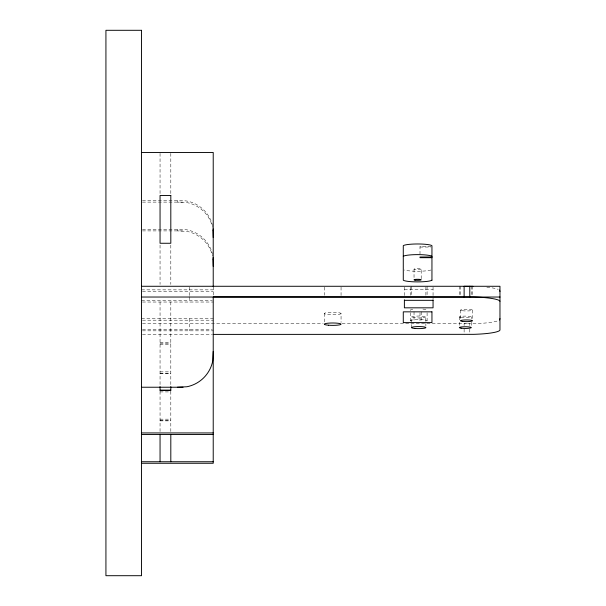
<?xml version="1.0" encoding="UTF-8"?>
<svg xmlns="http://www.w3.org/2000/svg" width="606" height="606" viewBox="0 0 606 606"><rect width="100%" height="100%" fill="white"/><g stroke="black" fill="none" stroke-linecap="round" stroke-linejoin="round"><path stroke-width="0.45" stroke-dasharray="3.03 2.27" d="M411.542 327.588L411.55 316.946L413.686 316.218L420.617 315.961L425.654 316.688L425.897 325.816M425.889 295.236L425.897 286.274M425.889 316.953L423.753 317.68L418.67 317.968L413.618 317.665L411.55 316.946M142.478 200.571L183.05 200.571L186.981 201.056A32.853 32.519 0 0 1 212.562 225.765M142.478 202.109L183.05 202.109L183.05 200.571M142.478 229.371L183.05 229.371L186.981 229.856A32.853 32.519 0 0 1 212.562 254.565M142.478 230.901L183.05 230.901L183.05 229.371M431.033 246.362L420.003 246.362L420.003 254.141M420.003 247.043L431.033 247.043M404.384 289.683L433.055 289.683M141.531 289.857L213.221 289.857M142.471 291.388L213.221 291.388M141.531 300.5L212.297 300.5M142.471 302.03L213.221 302.03M141.531 318.65L213.221 318.65M142.471 320.188L213.221 320.188M142.478 323.763L323.165 323.763M342.087 323.763L469.794 323.763L469.794 325.536M142.471 329.293L212.297 329.293M142.471 330.831L213.221 330.831M142.478 334.406L212.486 334.406M160.052 342.898L170.809 342.898M160.052 343.072L170.809 343.072M160.052 344.602L170.809 344.602M160.052 371.864L170.809 371.864M160.052 373.402L170.809 373.402M160.052 373.569L170.809 373.569M160.052 391.908L170.809 391.908M160.052 419.17L170.809 419.17M160.052 420.7L170.809 420.7M160.052 420.875L170.809 420.875M411.542 286.274L411.55 295.236M472.483 286.274L472.483 296.129M472.483 310.136L472.483 320.779M471.286 286.274L471.286 295.236M471.286 316.946L471.286 318.726M471.286 322.271L471.286 327.588M469.794 329.088L469.794 334.406M464.12 325.536L464.12 323.763L473.725 323.695A32.853 4.689 0 0 0 498.177 320.688M464.12 329.088L464.12 334.406M460.537 286.274L460.537 295.236M460.537 310.136L460.537 320.779M459.34 286.274L459.34 295.236M459.34 316.946L459.34 327.588M433.055 287.168L433.055 298.955M427.094 286.274L427.094 295.236M427.094 312.794L427.094 320.779M421.2 269.162A3.583 0.508 0 0 1 415.822 269.609A3.583 0.508 0 0 1 415.822 268.723A3.583 0.508 0 0 1 421.2 269.162L421.2 279.805M421.2 311.84L421.2 320.801M420.003 312.741L420.003 320.801M414.034 269.162L414.034 278.033M414.034 311.84L414.034 320.801M410.345 287.168L410.345 295.236M410.345 312.794L410.345 320.779M404.384 287.168L404.384 297.031M341.057 287.168L341.057 297.031M341.057 313.544A8.363 1.189 0 0 1 328.513 314.575A8.363 1.189 0 0 1 328.513 312.507A8.363 1.189 0 0 1 341.057 313.544L341.057 322.407M324.331 287.168L324.331 295.236M324.331 313.544L324.331 322.407M213.221 286.668L213.221 295.645M189.322 287.168L189.322 296.129M189.322 296.713L189.322 302.03M189.322 318.65L189.322 330.831M177.376 200.571L177.376 202.109L186.981 202.593A32.853 32.519 0 0 1 212.562 227.303M177.376 229.371L177.376 230.901L186.981 231.394A32.853 32.519 0 0 1 212.562 256.103M170.809 153.394L170.809 194.541M170.809 245.135L170.809 284.403M170.809 302.03L170.809 385.87M170.809 391.378L170.809 431.639M160.052 153.394L160.052 195.473M160.052 245.135L160.052 284.403M160.052 302.03L160.052 385.87M160.052 391.378L160.052 431.639M430.964 270.003A14.574 2.076 0 0 1 417.617 271.246A14.574 2.076 0 0 1 404.263 270.003M486.838 287.176A32.853 4.689 0 0 1 498.177 289.357M410.633 310.439A8.37 1.197 0 0 1 414.534 309.098M422.905 309.098A8.37 1.197 0 0 1 426.806 310.439M410.633 321.082A8.37 1.197 0 0 1 418.716 319.582A8.37 1.197 0 0 1 426.806 321.082M462.287 310.734A5.977 0.848 0 0 0 472.279 310.355A5.977 0.848 0 0 0 464.961 309.31A5.977 0.848 0 0 0 462.287 310.734M461.09 317.552A5.977 0.848 0 0 0 471.089 317.173A5.977 0.848 0 0 0 463.772 316.127A5.977 0.848 0 0 0 461.09 317.552"/><path stroke-width="0.91" d="M213.221 237.582L213.024 230.409M213.221 266.382L213.024 259.209M499.965 291.388L499.473 290.016M499.473 320.021L499.965 318.65M141.531 152.462L213.221 152.462L213.221 286.668M431.949 257.005L420.003 257.005L420.003 257.686L431.949 257.686M141.531 286.274L499.965 286.274L499.965 330.103L499.473 330.664A32.853 4.689 0 0 1 473.725 334.338L213.433 334.406M213.433 296.917L473.725 296.985A32.853 4.689 0 0 1 499.473 300.659L499.965 301.22M141.531 297.031L500.071 297.031M404.384 300.326L433.055 300.326M141.531 387.234L183.05 387.234M160.052 390.203L170.809 390.203M141.531 432.942L213.221 432.942M141.531 434.479L213.221 434.479M141.531 461.742L213.221 461.742M141.531 463.272L213.221 463.272L213.221 297.031M472.938 286.335L464.12 286.274L464.12 297.031M177.376 387.234L186.981 386.742A32.853 32.853 0 0 0 212.729 360.994L213.221 351.389M213.024 228.879L213.221 230.431M213.024 257.679L213.221 259.232M469.794 286.274L469.794 297.031M433.055 299.841L433.055 307.825L404.384 307.825L404.384 299.841M170.809 386.59L170.809 390.37L160.052 390.37L160.052 386.59M170.809 434.305L170.809 461.742M160.052 434.305L160.052 461.742M403.278 256.323A14.574 2.076 0 0 1 417.617 254.626A14.574 2.076 0 0 1 431.949 256.323M141.531 30.3L105.929 30.3L105.929 575.7L141.531 575.7L141.531 30.3M170.809 195.473L160.052 195.473L160.052 243.264L170.809 243.264L170.809 195.473M431.949 311.84L403.278 311.84L403.278 322.597L431.949 322.597L431.949 311.84M431.949 280.184L431.949 245.68A14.574 2.076 0 0 0 417.617 243.976A14.574 2.076 0 0 0 403.278 245.68L403.278 280.184A14.574 2.076 0 0 0 417.617 281.888A14.574 2.076 0 0 0 431.949 280.184M415.08 280.169A3.583 0.508 0 0 0 421.079 279.942A3.583 0.508 0 0 0 416.686 279.313A3.583 0.508 0 0 0 415.08 280.169M328.513 325.217A8.363 1.189 0 0 0 341.057 324.187A8.363 1.189 0 0 0 328.513 323.149A8.363 1.189 0 0 0 328.513 325.217M462.287 321.377A5.977 0.848 0 0 0 472.279 320.998A5.977 0.848 0 0 0 464.961 319.953A5.977 0.848 0 0 0 462.287 321.377M461.09 328.194A5.977 0.848 0 0 0 471.089 327.816A5.977 0.848 0 0 0 463.772 326.77A5.977 0.848 0 0 0 461.09 328.194M415.133 328.482A7.181 1.023 0 0 0 425.897 327.588A7.181 1.023 0 0 0 415.133 326.702A7.181 1.023 0 0 0 415.133 328.482"/></g></svg>
